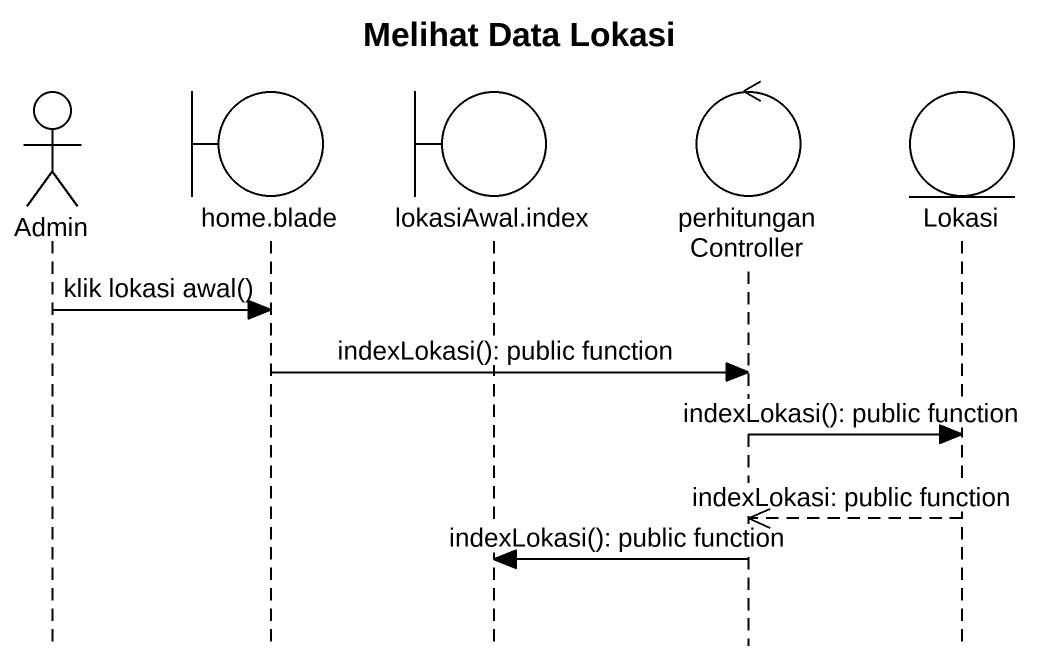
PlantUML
@startuml
title Melihat Data Lokasi
hide footbox
actor Admin
boundary "home.blade" as home_blade
boundary "lokasiAwal.index" as lokasiAwal_index
control perhitunganController
entity Lokasi

Admin -> home_blade : klik lokasi awal()
home_blade -> perhitunganController : indexLokasi(): public function
perhitunganController -> Lokasi : indexLokasi(): public function
Lokasi -->> perhitunganController : indexLokasi: public function
perhitunganController -> lokasiAwal_index : indexLokasi(): public function
@enduml
